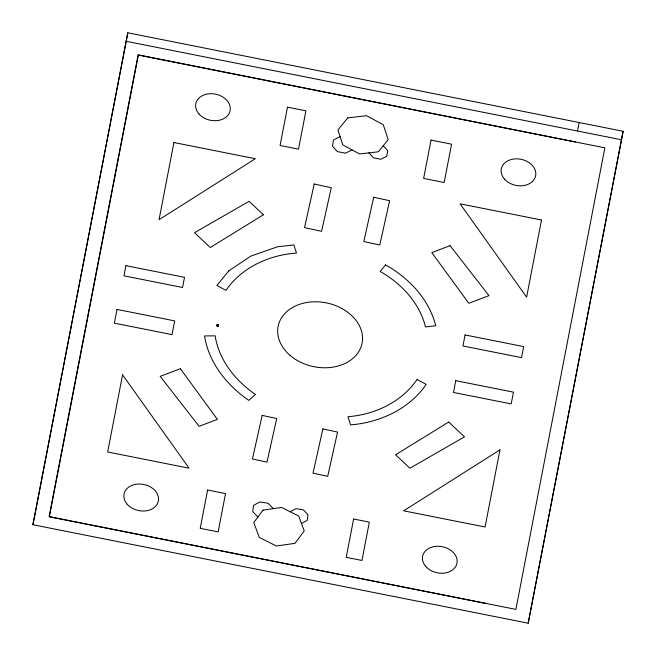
<?xml version="1.0" encoding="UTF-8"?>
<svg xmlns="http://www.w3.org/2000/svg" width="656" height="656" viewBox="0 0 656 656"><rect width="100%" height="100%" fill="white"/><g stroke="black" fill="none" stroke-linecap="round" stroke-linejoin="round"><path stroke-width="0.98" d="M32.874 524.726L127.813 32.8L623.126 131.274L528.187 623.2L32.874 524.726L34.432 517.199M34.629 516.256L127.813 32.8M216.939 325.909L217.038 325.392L218.317 325.647L218.218 326.163L216.939 325.909L218.218 326.163M217.111 324.827L217.218 324.31L218.497 324.564L218.391 325.081L217.111 324.827L218.391 325.081M486.391 603.52L49.085 516.789L138.129 54.833L575.353 141.967M528.187 623.2L623.126 131.274M577.46 131.011L579.215 122.549M290.165 511.762L295.938 508.638L303.326 509.86L308.008 514.722L307.238 520.364L301.473 523.488M340.111 136.645L333.543 139.917L332.412 146.116L337.364 151.61L345.515 153.184L352.075 149.912M126.059 41.271L621.371 139.744M273.314 508.654L268.132 503.275L259.948 501.922L253.569 505.374L252.716 511.623L257.898 517.002M383.268 145.739L387.745 150.7L386.72 156.3L380.792 159.252L373.428 157.834L368.951 152.864M138.35 55.079L49.389 516.641L515.895 609.383L604.857 147.83L138.35 55.079M116.989 309.419L114.349 323.154L172.036 334.626L174.685 320.891L116.989 309.419M125.927 265.664L123.968 275.84L182.557 287.484L184.516 277.316L125.927 265.664M122.557 374.83L107.682 452L189.092 468.187L122.557 374.83M173.93 142.532L159.055 219.703L255.332 158.719L173.93 142.532M217.776 324.474L218.227 324.81L217.776 324.474M217.595 325.573L218.046 325.901L217.595 325.573M207.616 489.999L200.228 528.334L218.145 531.901L225.533 493.566L207.616 489.999M287.467 107.166L280.079 145.501L298.513 149.166L305.901 110.831L287.467 107.166M353.617 519.003L346.229 557.338L361.956 560.462L369.344 522.127L353.617 519.003M431.033 140.097L423.645 178.432L444.178 182.516L451.566 144.172L431.033 140.097M455.764 380.685L453.501 392.444L511.188 403.907L513.459 392.157L455.764 380.685M465.079 334.945L462.956 345.983L521.545 357.627L523.677 346.598L465.079 334.945M541.495 219.998L526.62 297.16L460.094 203.811L541.495 219.998M499.962 449.836L485.087 527.006L403.678 510.819L499.962 449.836M262.162 415.396L252.445 458.987L266.984 462.136L276.701 418.536L262.162 415.396M314.232 184.024L304.515 227.616L321.588 231.306L331.296 187.714L314.232 184.024M373.69 197.259L363.826 241.531L379.775 244.975L389.639 200.703L373.69 197.259M322.883 428.901L313.01 473.181L327.705 476.354L337.569 432.074L322.883 428.901M263.015 510.138L253.765 522.545L259.3 537.403L276.381 546.005L294.995 543.324L304.236 530.917L298.701 516.059L281.629 507.457L263.015 510.138M347.762 117.875L337.93 129.97L342.809 144.919L359.554 153.947L378.348 151.782L388.188 139.687L383.301 124.747L366.556 115.71L347.762 117.875M228.772 270.903L216.865 285.45L225.984 290.395C241.572 267.394 269.313 254.922 296.504 253.077L293.872 244.926L277.513 246.779L250.731 256.152L228.772 270.903M385.523 264.885L380.136 271.469C401.242 283.318 419.61 302.974 425.49 326.926L435.748 325.761C429.188 299.415 408.836 277.816 385.523 264.885M417.085 379.447C401.775 402.054 374.683 414.674 347.934 416.716L350.566 424.867C379.742 422.612 409.401 409 426.203 384.391L417.085 379.447M255.422 394.477L248.837 400.406A118.826 90.225 11.7 0 1 204.557 335.938L215.16 335.847A108.051 82.041 11.7 0 0 255.422 394.477M263.425 214.75L210.322 247.509L194.496 232.7L249.075 201.326L263.425 214.75M448.696 422.029L395.584 454.788L409.934 468.212L464.522 436.839L448.696 422.029M450.065 245.672L431.796 252.609L468.81 303.285L488.974 295.635L450.065 245.672M180.367 368.705L160.203 376.364L199.112 426.326L217.39 419.389L180.367 368.705M290.124 355.421A42.82 32.513 11.7 0 0 361.12 346.745A42.82 32.513 11.7 0 0 309.091 302.162A42.82 32.513 11.7 0 0 290.124 355.421M199.022 114.029A17.515 13.3 11.7 0 0 228.895 113.89A17.515 13.3 11.7 0 0 210.937 93.71A17.515 13.3 11.7 0 0 199.022 114.029M504.538 179.154A17.515 13.3 11.7 0 0 534.41 179.014A17.515 13.3 11.7 0 0 516.452 158.842A17.515 13.3 11.7 0 0 504.538 179.154M127.272 504.341A17.515 13.3 11.7 0 0 157.145 504.202A17.515 13.3 11.7 0 0 139.187 484.03A17.515 13.3 11.7 0 0 127.272 504.341M425.859 566.579A17.515 13.3 11.7 0 0 455.731 566.44A17.515 13.3 11.7 0 0 437.773 546.259A17.515 13.3 11.7 0 0 425.859 566.579"/></g></svg>
